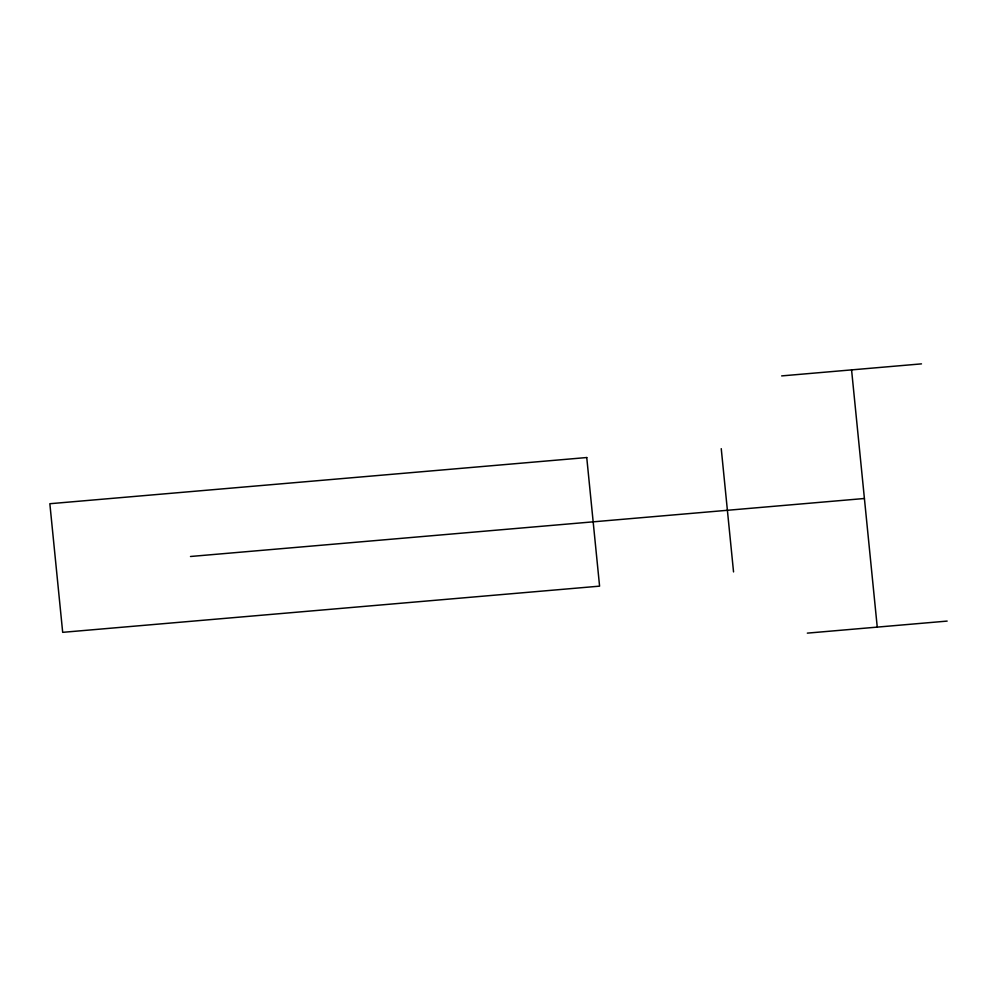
<?xml version="1.0" encoding="UTF-8"?>
<svg xmlns="http://www.w3.org/2000/svg" width="997" height="997" viewBox="0 0 997 997"><rect width="100%" height="100%" fill="white"/><g stroke="black" fill="none" stroke-linecap="round" stroke-linejoin="round"><path stroke-width="1.5" d="M781.66 375.906L921.477 363.868M190.489 556.488L864.411 498.5M807.333 633.132L947.15 621.094M851.575 369.887L877.248 627.113M721.242 448.662L733.543 571.917M586.747 457.536L49.85 503.722L62.686 632.335L599.583 586.149L586.747 457.536"/></g></svg>
